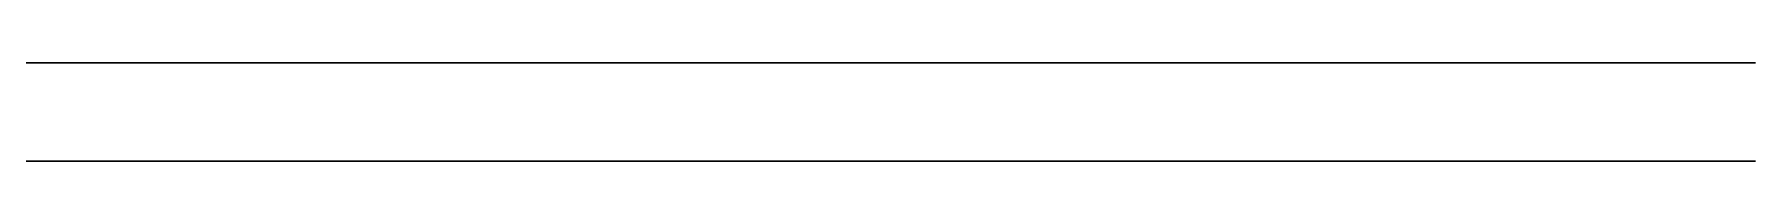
# Model space of a CAD drawing. Header units: millimetres. Extents: x -962357 to -591296, y -223672 to 59420.
# Drawn here: x -728459 to -727580, y -215929 to -215879 of the extents above; entities that cross this region are included whole.
import ezdxf

# ---------------------------------------------------------------- set-up
doc = ezdxf.new("R2010")
doc.units = ezdxf.units.MM
doc.layers.add('A-GLAZ-CURT', color=2, linetype='Continuous', lineweight=9)

# ---------------------------------------------------------------- blocks, each defined once
blk = doc.blocks.new('PPLS-PP19_Custom Tile Pattern - Custom Tile Pattern-16106263-4160-01 UPPER PLATFORM LEVEL - REFLECTED CEILING PLAN')
at = {"layer": 'A-GLAZ-CURT'}
for p, q in [((-300, 0), (300, 0)), ((300, 0), (-300, 0)), ((-134.16, 0), (-140.03, 0)), ((230.06, 0), (300, 0)), ((-300, -50), (300, -50)), ((300, -50), (-300, -50))]:
    blk.add_line(p, q, dxfattribs=at)
at = {"layer": 'A-GLAZ-CURT', "flags": 128}
for points in [[(-300, 0), (-291.56, 0), (-283.3, 0), (-275.2, 0), (-267.26, 0), (-259.45, 0), (-251.77, 0), (-244.2, 0), (-236.74, 0), (-229.36, 0), (-222.06, 0), (-214.83, 0), (-207.71, 0), (-200.76, 0), (-194.02, 0), (-187.54, 0), (-181.38, 0)], [(-190.44, 0), (-196.37, 0), (-202.58, 0), (-209.04, 0), (-215.73, 0), (-222.63, 0), (-229.72, 0), (-236.97, 0), (-244.39, 0), (-251.96, 0), (-259.67, 0), (-267.51, 0), (-275.48, 0), (-283.55, 0), (-291.73, 0), (-300, 0)], [(-149.42, 0), (-141.84, 0), (-132.81, 0), (-126.08, 0)]]:
    blk.add_lwpolyline(points, dxfattribs=at)
at = {"layer": 'A-GLAZ-CURT'}
for points, knots in [([(-300, 0), (-284.65, 0), (-236.57, 0), (-176.14, 0), (-138.31, 0), (-124.91, 0)], [-5323.127839, -5323.127839, -5323.127839, -5323.127839, -4502.809032, -2700.551212, -1108.984966, -1108.984966, -1108.984966, -1108.984966]), ([(-159.21, 0), (-159.55, 0), (-163.36, 0), (-174.02, 0), (-185.59, 0), (-209.77, 0), (-232.01, 0), (-248.94, 0), (-253.52, 0), (-253.69, 0)], [-2257.973564, -2257.973564, -2257.973564, -2257.973564, -2237.412286, -2029.680487, -1755.085331, -1400.429864, -858.079193, -543.655514, -531.287897, -531.287897, -531.287897, -531.287897]), ([(-143.33, 0), (-144.69, 0), (-149.86, 0), (-162.01, 0), (-177.91, 0), (-199.46, 0), (-215.44, 0), (-225.49, 0), (-226.73, 0)], [-2390.191866, -2390.191866, -2390.191866, -2390.191866, -2308.929706, -2113.765672, -1763.376603, -1422.553702, -978.033455, -910.549282, -910.549282, -910.549282, -910.549282]), ([(-127.99, 0), (-130.56, 0), (-136.79, 0), (-144.45, 0), (-147.08, 0)], [-5691.037617, -5691.037617, -5691.037617, -5691.037617, -5508.838257, -5319.88299, -5319.88299, -5319.88299, -5319.88299]), ([(-65.85, 0), (-70.46, 0), (-83.95, 0), (-110.94, 0), (-128.67, 0), (-142.38, 0), (-143.56, 0)], [-7788.403577, -7788.403577, -7788.403577, -7788.403577, -7508.296369, -7004.680444, -6449.282163, -6393.465623, -6393.465623, -6393.465623, -6393.465623]), ([(-118.23, 0), (-119.39, 0), (-122.12, 0), (-125.43, 0), (-127.03, 0), (-127.41, 0)], [-164.249813, -164.249813, -164.249813, -164.249813, -98.539552, -24.539552, 0, 0, 0, 0]), ([(-126.5, 0), (-122.44, 0), (-108.71, 0), (-90.76, 0), (-77.19, 0), (-72.25, 0)], [-5231.017328, -5231.017328, -5231.017328, -5231.017328, -4994.692869, -4542.524482, -4234.633075, -4234.633075, -4234.633075, -4234.633075]), ([(-125.75, 0), (-125.28, 0), (-120.38, 0), (-107.3, 0), (-90.42, 0), (-75.26, 0), (-68.41, 0), (-65.12, 0), (-63.63, 0)], [-4082.700899, -4082.700899, -4082.700899, -4082.700899, -4054.690705, -3793.097032, -3402.597032, -3144.956779, -3050.982048, -2969.237017, -2969.237017, -2969.237017, -2969.237017]), ([(-114.89, 0), (-107.98, 0), (-98.74, 0), (-91.17, 0), (-90.51, 0)], [-6773.888853, -6773.888853, -6773.888853, -6773.888853, -6236.997189, -6184.855039, -6184.855039, -6184.855039, -6184.855039]), ([(-58.72, 0), (-59.58, 0), (-65.71, 0), (-81.23, 0), (-99.37, 0), (-111.45, 0), (-113.28, 0)], [-1113.463882, -1113.463882, -1113.463882, -1113.463882, -1060.00838, -740.068933, -229.489605, -123.718209, -123.718209, -123.718209, -123.718209]), ([(-39.19, 0), (-39.71, 0), (-45.29, 0), (-56.24, 0), (-75.59, 0), (-91.96, 0), (-103.19, 0), (-106.06, 0)], [-1826.829157, -1826.829157, -1826.829157, -1826.829157, -1792.521578, -1466.981642, -1208.454564, -789.402658, -608.943052, -608.943052, -608.943052, -608.943052]), ([(-96.38, 0), (-96.18, 0), (-90.91, 0), (-71.33, 0), (-42.53, 0), (-15.24, 0), (-3.81, 0), (-0.97, 0)], [-5115.12164, -5115.12164, -5115.12164, -5115.12164, -5103.229623, -4799.173296, -4065.652676, -3589.737505, -3410.081093, -3410.081093, -3410.081093, -3410.081093]), ([(-67.91, 0), (-72.98, 0), (-81.13, 0), (-89.16, 0), (-91.81, 0)], [-2627.997013, -2627.997013, -2627.997013, -2627.997013, -2193.204658, -1970.99776, -1970.99776, -1970.99776, -1970.99776]), ([(-79.53, 0), (-79.27, 0), (-74.88, 0), (-70.89, 0), (-67.35, 0)], [-1286.743147, -1286.743147, -1286.743147, -1286.743147, -1274.333717, -1073.56893, -1073.56893, -1073.56893, -1073.56893]), ([(-29.03, 0), (-33.97, 0), (-43.74, 0), (-55.8, 0), (-63.26, 0), (-65.46, 0)], [-2680.714891, -2680.714891, -2680.714891, -2680.714891, -2413.671296, -2161.752162, -2037.343317, -2037.343317, -2037.343317, -2037.343317]), ([(31.18, 0), (25.97, 0), (11.99, 0), (-16.92, 0), (-42.17, 0), (-56.38, 0), (-58.46, 0)], [-4496.803627, -4496.803627, -4496.803627, -4496.803627, -4222.080604, -3745.412743, -2981.410125, -2831.320802, -2831.320802, -2831.320802, -2831.320802]), ([(-49.79, 0), (-48.17, 0), (-45.36, 0), (-42.62, 0), (-41.76, 0)], [-4417.7536, -4417.7536, -4417.7536, -4417.7536, -4321.566175, -4270.495146, -4270.495146, -4270.495146, -4270.495146]), ([(70.96, 0), (70.71, 0), (65.32, 0), (53.52, 0), (37, 0), (24.07, 0), (12.82, 0), (-2.9, 0), (-20.62, 0), (-32.81, 0), (-42.45, 0), (-47.04, 0), (-47.78, 0)], [-2966.590051, -2966.590051, -2966.590051, -2966.590051, -2950.589685, -2634.532728, -2313.748533, -2106.613311, -1925.670641, -1617.263037, -1290.787923, -1039.307308, -819.71621, -773.893057, -773.893057, -773.893057, -773.893057]), ([(-45.85, 0), (-42.96, 0), (-37.82, 0), (-33.59, 0), (-32.34, 0)], [-3487.344885, -3487.344885, -3487.344885, -3487.344885, -3315.260113, -3238.248822, -3238.248822, -3238.248822, -3238.248822]), ([(2.81, 0), (-4.74, 0), (-14.67, 0), (-28.88, 0), (-31.35, 0)], [-9880.810509, -9880.810509, -9880.810509, -9880.810509, -9424.652049, -9299.586361, -9299.586361, -9299.586361, -9299.586361]), ([(-31.34, 0), (-28.39, 0), (-16.99, 0), (8.83, 0), (43.36, 0), (68.5, 0), (77.95, 0), (79.34, 0)], [-6062.162279, -6062.162279, -6062.162279, -6062.162279, -5862.463379, -5340.621928, -4573.028122, -4094.177415, -3998.447461, -3998.447461, -3998.447461, -3998.447461]), ([(-28.98, 0), (-28.66, 0), (-27.39, 0), (-24.45, 0), (-22.56, 0)], [-166.548282, -166.548282, -166.548282, -166.548282, -102.06493, 0, 0, 0, 0]), ([(-22.56, 0), (-20.27, 0), (-17.03, 0), (-12.73, 0), (-10.87, 0), (-9.88, 0)], [-56468.192263, -56468.192263, -56468.192263, -56468.192263, -56344.022017, -56303.229861, -56238.992205, -56238.992205, -56238.992205, -56238.992205]), ([(-21.22, 0), (-19.38, 0), (-11.76, 0), (-1.28, 0), (4.49, 0)], [-2989.152759, -2989.152759, -2989.152759, -2989.152759, -2864.387349, -2490.960632, -2490.960632, -2490.960632, -2490.960632]), ([(0.54, 0), (-2.2, 0), (-6.87, 0), (-11.04, 0), (-12.41, 0)], [-2679.34943, -2679.34943, -2679.34943, -2679.34943, -2518.50168, -2435.772209, -2435.772209, -2435.772209, -2435.772209]), ([(-3.35, 0), (-0.59, 0), (14.04, 0), (42.82, 0), (88.72, 0), (120.63, 0), (138.28, 0), (138.53, 0)], [-439.821474, -439.821474, -439.821474, -439.821474, -429.606584, -390.253598, -346.313304, -291.370682, -290.5735, -290.5735, -290.5735, -290.5735]), ([(3.43, 0), (4.55, 0), (8, 0), (15.97, 0), (22.54, 0), (24.49, 0)], [-211.182196, -211.182196, -211.182196, -211.182196, -206.416616, -198.214427, -187.717507, -187.717507, -187.717507, -187.717507]), ([(103.09, 0), (101.08, 0), (86.31, 0), (63.34, 0), (37.01, 0), (25.29, 0), (20.85, 0)], [-375.435014, -375.435014, -375.435014, -375.435014, -369.147452, -330.153101, -307.516438, -289.397823, -289.397823, -289.397823, -289.397823]), ([(21.53, 0), (22.04, 0), (24.6, 0), (31, 0), (39.04, 0), (48.29, 0), (52.83, 0), (53.95, 0)], [-1992.768506, -1992.768506, -1992.768506, -1992.768506, -1956.422387, -1818.904206, -1645.594513, -1443.202566, -1370.028348, -1370.028348, -1370.028348, -1370.028348]), ([(136.44, 0), (121.66, 0), (86.93, 0), (51.16, 0), (31.18, 0)], [-106.750556, -106.750556, -106.750556, -106.750556, -59.610984, 0, 0, 0, 0]), ([(36.29, 0), (37.77, 0), (46.69, 0), (52.8, 0), (56.29, 0)], [-314.598523, -314.598523, -314.598523, -314.598523, -305.899624, -292.458861, -292.458861, -292.458861, -292.458861]), ([(100.34, 0), (90.44, 0), (75.15, 0), (57.82, 0), (46.51, 0), (41.83, 0), (38.22, 0), (37.25, 0)], [-395.777283, -395.777283, -395.777283, -395.777283, -357.622665, -341.267687, -334.000314, -326.15566, -321.97841, -321.97841, -321.97841, -321.97841]), ([(39.03, 0), (43.27, 0), (54.39, 0), (67.15, 0), (72.97, 0)], [-4639.627446, -4639.627446, -4639.627446, -4639.627446, -4353.683244, -3976.823525, -3976.823525, -3976.823525, -3976.823525]), ([(96.7, 0), (97.01, 0), (100.31, 0), (108.97, 0), (120.79, 0), (139.94, 0), (160.94, 0), (176.34, 0), (182.65, 0)], [-2253.533331, -2253.533331, -2253.533331, -2253.533331, -2233.599744, -2052.234781, -1843.028543, -1530.39897, -1095.004608, -662.803921, -662.803921, -662.803921, -662.803921]), ([(131.35, 0), (132.86, 0), (139.5, 0), (147.95, 0), (152.56, 0)], [-625.910216, -625.910216, -625.910216, -625.910216, -618.981161, -603.66234, -603.66234, -603.66234, -603.66234]), ([(162.75, 0), (165.4, 0), (168.72, 0), (170.66, 0), (170.7, 0)], [-111.264224, -111.264224, -111.264224, -111.264224, -56.742688, -55.632112, -55.632112, -55.632112, -55.632112]), ([(300, 0), (286.53, 0), (254.22, 0), (207.11, 0), (179.77, 0), (166.18, 0), (164.89, 0)], [-285.253232, -285.253232, -285.253232, -285.253232, -244.693688, -187.987675, -143.776725, -138.771843, -138.771843, -138.771843, -138.771843]), ([(171.51, 0), (176.48, 0), (188.59, 0), (194.32, 0), (195.66, 0)], [-7971.819559, -7971.819559, -7971.819559, -7971.819559, -7784.112253, -7707.76565, -7707.76565, -7707.76565, -7707.76565]), ([(185.77, 0), (186.91, 0), (192.64, 0), (208.82, 0), (219.42, 0), (230.06, 0)], [-46.257281, -46.257281, -46.257281, -46.257281, -41.623857, -24.459831, 0, 0, 0, 0]), ([(219.78, 0), (225.35, 0), (244.42, 0), (264.92, 0), (275.97, 0), (278.96, 0)], [-6915.603924, -6915.603924, -6915.603924, -6915.603924, -6582.165592, -6068.460911, -5859.388289, -5859.388289, -5859.388289, -5859.388289]), ([(286.08, 0), (286.55, 0), (288.32, 0), (293.59, 0), (297.76, 0), (300, 0)], [-4011.010929, -4011.010929, -4011.010929, -4011.010929, -3959.664717, -3862.421465, -3746.95702, -3746.95702, -3746.95702, -3746.95702])]:
    blk.add_open_spline(points, degree=3, knots=knots, dxfattribs=at)
for points in [[(-122.91, 0), (-125.31, 0), (-129.56, 0), (-133.82, 0)], [(-108.52, 0), (-104.31, 0), (-99.2, 0), (-91.46, 0)], [(67.8, 0), (71.71, 0), (75.69, 0), (79.6, 0)]]:
    blk.add_open_spline(points, degree=3, dxfattribs=at)
blk = doc.blocks.new('PPLS-PP19_Custom Tile Pattern - Custom Tile Pattern-V69-4160-01 UPPER PLATFORM LEVEL - REFLECTED CEILING PLAN')
at = {"layer": 'A-GLAZ-CURT'}
for p, q in [((-300, 0), (300, 0)), ((300, 0), (-300, 0)), ((-134.16, 0), (-140.03, 0)), ((230.06, 0), (300, 0)), ((-300, -50), (300, -50)), ((300, -50), (-300, -50))]:
    blk.add_line(p, q, dxfattribs=at)
at = {"layer": 'A-GLAZ-CURT', "flags": 128}
for points in [[(-300, 0), (-291.56, 0), (-283.3, 0), (-275.2, 0), (-267.26, 0), (-259.45, 0), (-251.77, 0), (-244.2, 0), (-236.74, 0), (-229.36, 0), (-222.06, 0), (-214.83, 0), (-207.71, 0), (-200.76, 0), (-194.02, 0), (-187.54, 0), (-181.38, 0)], [(-190.44, 0), (-196.37, 0), (-202.58, 0), (-209.04, 0), (-215.73, 0), (-222.63, 0), (-229.72, 0), (-236.97, 0), (-244.39, 0), (-251.96, 0), (-259.67, 0), (-267.51, 0), (-275.48, 0), (-283.55, 0), (-291.73, 0), (-300, 0)], [(-149.42, 0), (-141.84, 0), (-132.81, 0), (-126.08, 0)]]:
    blk.add_lwpolyline(points, dxfattribs=at)
at = {"layer": 'A-GLAZ-CURT'}
for points, knots in [([(-300, 0), (-284.65, 0), (-236.57, 0), (-176.14, 0), (-138.31, 0), (-124.91, 0)], [-5323.127839, -5323.127839, -5323.127839, -5323.127839, -4502.809032, -2700.551212, -1108.984966, -1108.984966, -1108.984966, -1108.984966]), ([(-159.21, 0), (-159.55, 0), (-163.36, 0), (-174.02, 0), (-185.59, 0), (-209.77, 0), (-232.01, 0), (-248.94, 0), (-253.52, 0), (-253.69, 0)], [-2257.973564, -2257.973564, -2257.973564, -2257.973564, -2237.412286, -2029.680487, -1755.085331, -1400.429864, -858.079193, -543.655514, -531.287897, -531.287897, -531.287897, -531.287897]), ([(-143.33, 0), (-144.69, 0), (-149.86, 0), (-162.01, 0), (-177.91, 0), (-199.46, 0), (-215.44, 0), (-225.49, 0), (-226.73, 0)], [-2390.191866, -2390.191866, -2390.191866, -2390.191866, -2308.929706, -2113.765672, -1763.376603, -1422.553702, -978.033455, -910.549282, -910.549282, -910.549282, -910.549282]), ([(-127.99, 0), (-130.56, 0), (-136.79, 0), (-144.45, 0), (-147.08, 0)], [-5691.037617, -5691.037617, -5691.037617, -5691.037617, -5508.838257, -5319.88299, -5319.88299, -5319.88299, -5319.88299]), ([(-65.85, 0), (-70.46, 0), (-83.95, 0), (-110.94, 0), (-128.67, 0), (-142.38, 0), (-143.56, 0)], [-7788.403577, -7788.403577, -7788.403577, -7788.403577, -7508.296369, -7004.680444, -6449.282163, -6393.465623, -6393.465623, -6393.465623, -6393.465623]), ([(-118.23, 0), (-119.39, 0), (-122.12, 0), (-125.43, 0), (-127.03, 0), (-127.41, 0)], [-164.249813, -164.249813, -164.249813, -164.249813, -98.539552, -24.539552, 0, 0, 0, 0]), ([(-126.5, 0), (-122.44, 0), (-108.71, 0), (-90.76, 0), (-77.19, 0), (-72.25, 0)], [-5231.017328, -5231.017328, -5231.017328, -5231.017328, -4994.692869, -4542.524482, -4234.633075, -4234.633075, -4234.633075, -4234.633075]), ([(-125.75, 0), (-125.28, 0), (-120.38, 0), (-107.3, 0), (-90.42, 0), (-75.26, 0), (-68.41, 0), (-65.12, 0), (-63.63, 0)], [-4082.700899, -4082.700899, -4082.700899, -4082.700899, -4054.690705, -3793.097032, -3402.597032, -3144.956779, -3050.982048, -2969.237017, -2969.237017, -2969.237017, -2969.237017]), ([(-114.89, 0), (-107.98, 0), (-98.74, 0), (-91.17, 0), (-90.51, 0)], [-6773.888853, -6773.888853, -6773.888853, -6773.888853, -6236.997189, -6184.855039, -6184.855039, -6184.855039, -6184.855039]), ([(-58.72, 0), (-59.58, 0), (-65.71, 0), (-81.23, 0), (-99.37, 0), (-111.45, 0), (-113.28, 0)], [-1113.463882, -1113.463882, -1113.463882, -1113.463882, -1060.00838, -740.068933, -229.489605, -123.718209, -123.718209, -123.718209, -123.718209]), ([(-39.19, 0), (-39.71, 0), (-45.29, 0), (-56.24, 0), (-75.59, 0), (-91.96, 0), (-103.19, 0), (-106.06, 0)], [-1826.829157, -1826.829157, -1826.829157, -1826.829157, -1792.521578, -1466.981642, -1208.454564, -789.402658, -608.943052, -608.943052, -608.943052, -608.943052]), ([(-96.38, 0), (-96.18, 0), (-90.91, 0), (-71.33, 0), (-42.53, 0), (-15.24, 0), (-3.81, 0), (-0.97, 0)], [-5115.12164, -5115.12164, -5115.12164, -5115.12164, -5103.229623, -4799.173296, -4065.652676, -3589.737505, -3410.081093, -3410.081093, -3410.081093, -3410.081093]), ([(-67.91, 0), (-72.98, 0), (-81.13, 0), (-89.16, 0), (-91.81, 0)], [-2627.997013, -2627.997013, -2627.997013, -2627.997013, -2193.204658, -1970.99776, -1970.99776, -1970.99776, -1970.99776]), ([(-79.53, 0), (-79.27, 0), (-74.88, 0), (-70.89, 0), (-67.35, 0)], [-1286.743147, -1286.743147, -1286.743147, -1286.743147, -1274.333717, -1073.56893, -1073.56893, -1073.56893, -1073.56893]), ([(-29.03, 0), (-33.97, 0), (-43.74, 0), (-55.8, 0), (-63.26, 0), (-65.46, 0)], [-2680.714891, -2680.714891, -2680.714891, -2680.714891, -2413.671296, -2161.752162, -2037.343317, -2037.343317, -2037.343317, -2037.343317]), ([(31.18, 0), (25.97, 0), (11.99, 0), (-16.92, 0), (-42.17, 0), (-56.38, 0), (-58.46, 0)], [-4496.803627, -4496.803627, -4496.803627, -4496.803627, -4222.080604, -3745.412743, -2981.410125, -2831.320802, -2831.320802, -2831.320802, -2831.320802]), ([(-49.79, 0), (-48.17, 0), (-45.36, 0), (-42.62, 0), (-41.76, 0)], [-4417.7536, -4417.7536, -4417.7536, -4417.7536, -4321.566175, -4270.495146, -4270.495146, -4270.495146, -4270.495146]), ([(70.96, 0), (70.71, 0), (65.32, 0), (53.52, 0), (37, 0), (24.07, 0), (12.82, 0), (-2.9, 0), (-20.62, 0), (-32.81, 0), (-42.45, 0), (-47.04, 0), (-47.78, 0)], [-2966.590051, -2966.590051, -2966.590051, -2966.590051, -2950.589685, -2634.532728, -2313.748533, -2106.613311, -1925.670641, -1617.263037, -1290.787923, -1039.307308, -819.71621, -773.893057, -773.893057, -773.893057, -773.893057]), ([(-45.85, 0), (-42.96, 0), (-37.82, 0), (-33.59, 0), (-32.34, 0)], [-3487.344885, -3487.344885, -3487.344885, -3487.344885, -3315.260113, -3238.248822, -3238.248822, -3238.248822, -3238.248822]), ([(2.81, 0), (-4.74, 0), (-14.67, 0), (-28.88, 0), (-31.35, 0)], [-9880.810509, -9880.810509, -9880.810509, -9880.810509, -9424.652049, -9299.586361, -9299.586361, -9299.586361, -9299.586361]), ([(-31.34, 0), (-28.39, 0), (-16.99, 0), (8.83, 0), (43.36, 0), (68.5, 0), (77.95, 0), (79.34, 0)], [-6062.162279, -6062.162279, -6062.162279, -6062.162279, -5862.463379, -5340.621928, -4573.028122, -4094.177415, -3998.447461, -3998.447461, -3998.447461, -3998.447461]), ([(-28.98, 0), (-28.66, 0), (-27.39, 0), (-24.45, 0), (-22.56, 0)], [-166.548282, -166.548282, -166.548282, -166.548282, -102.06493, 0, 0, 0, 0]), ([(-22.56, 0), (-20.27, 0), (-17.03, 0), (-12.73, 0), (-10.87, 0), (-9.88, 0)], [-56468.192263, -56468.192263, -56468.192263, -56468.192263, -56344.022017, -56303.229861, -56238.992205, -56238.992205, -56238.992205, -56238.992205]), ([(-21.22, 0), (-19.38, 0), (-11.76, 0), (-1.28, 0), (4.49, 0)], [-2989.152759, -2989.152759, -2989.152759, -2989.152759, -2864.387349, -2490.960632, -2490.960632, -2490.960632, -2490.960632]), ([(0.54, 0), (-2.2, 0), (-6.87, 0), (-11.04, 0), (-12.41, 0)], [-2679.34943, -2679.34943, -2679.34943, -2679.34943, -2518.50168, -2435.772209, -2435.772209, -2435.772209, -2435.772209]), ([(-3.35, 0), (-0.59, 0), (14.04, 0), (42.82, 0), (74.82, 0), (93.37, 0), (97.61, 0)], [-439.821474, -439.821474, -439.821474, -439.821474, -429.606584, -390.253598, -346.313304, -333.215778, -333.215778, -333.215778, -333.215778]), ([(3.43, 0), (4.55, 0), (8, 0), (15.97, 0), (22.54, 0), (24.49, 0)], [-211.182196, -211.182196, -211.182196, -211.182196, -206.416616, -198.214427, -187.717507, -187.717507, -187.717507, -187.717507]), ([(95.45, 0), (83.14, 0), (62.83, 0), (37.01, 0), (25.29, 0), (20.85, 0)], [-367.613451, -367.613451, -367.613451, -367.613451, -330.153101, -307.516438, -289.397823, -289.397823, -289.397823, -289.397823]), ([(21.53, 0), (22.04, 0), (24.6, 0), (31, 0), (39.04, 0), (48.29, 0), (52.83, 0), (53.95, 0)], [-1992.768506, -1992.768506, -1992.768506, -1992.768506, -1956.422387, -1818.904206, -1645.594513, -1443.202566, -1370.028348, -1370.028348, -1370.028348, -1370.028348]), ([(98.67, 0), (96.05, 0), (73.81, 0), (51.16, 0), (31.18, 0)], [-67.600755, -67.600755, -67.600755, -67.600755, -59.610984, 0, 0, 0, 0]), ([(36.29, 0), (37.77, 0), (46.69, 0), (52.8, 0), (56.29, 0)], [-314.598523, -314.598523, -314.598523, -314.598523, -305.899624, -292.458861, -292.458861, -292.458861, -292.458861]), ([(94.51, 0), (86.3, 0), (73.08, 0), (57.82, 0), (46.51, 0), (41.83, 0), (38.22, 0), (37.25, 0)], [-388.397396, -388.397396, -388.397396, -388.397396, -357.622665, -341.267687, -334.000314, -326.15566, -321.97841, -321.97841, -321.97841, -321.97841]), ([(39.03, 0), (43.27, 0), (54.39, 0), (67.15, 0), (72.97, 0)], [-4639.627446, -4639.627446, -4639.627446, -4639.627446, -4353.683244, -3976.823525, -3976.823525, -3976.823525, -3976.823525]), ([(98.64, 0), (111.83, 0), (125.11, 0), (138.28, 0), (138.53, 0)], [-332.157765, -332.157765, -332.157765, -332.157765, -291.370682, -290.5735, -290.5735, -290.5735, -290.5735]), ([(103.99, 0), (105.34, 0), (110.87, 0), (120.79, 0), (139.94, 0), (160.94, 0), (176.34, 0), (182.65, 0)], [-2120.972547, -2120.972547, -2120.972547, -2120.972547, -2052.234781, -1843.028543, -1530.39897, -1095.004608, -662.803921, -662.803921, -662.803921, -662.803921]), ([(131.35, 0), (132.86, 0), (139.5, 0), (147.95, 0), (152.56, 0)], [-625.910216, -625.910216, -625.910216, -625.910216, -618.981161, -603.66234, -603.66234, -603.66234, -603.66234]), ([(162.75, 0), (165.4, 0), (168.72, 0), (170.66, 0), (170.7, 0)], [-111.264224, -111.264224, -111.264224, -111.264224, -56.742688, -55.632112, -55.632112, -55.632112, -55.632112]), ([(300, 0), (286.53, 0), (254.22, 0), (207.11, 0), (179.77, 0), (166.18, 0), (164.89, 0)], [-285.253232, -285.253232, -285.253232, -285.253232, -244.693688, -187.987675, -143.776725, -138.771843, -138.771843, -138.771843, -138.771843]), ([(171.51, 0), (176.48, 0), (188.59, 0), (194.32, 0), (195.66, 0)], [-7971.819559, -7971.819559, -7971.819559, -7971.819559, -7784.112253, -7707.76565, -7707.76565, -7707.76565, -7707.76565]), ([(185.77, 0), (186.91, 0), (192.64, 0), (208.82, 0), (219.42, 0), (230.06, 0)], [-46.257281, -46.257281, -46.257281, -46.257281, -41.623857, -24.459831, 0, 0, 0, 0]), ([(219.78, 0), (225.35, 0), (244.42, 0), (264.92, 0), (275.97, 0), (278.96, 0)], [-6915.603924, -6915.603924, -6915.603924, -6915.603924, -6582.165592, -6068.460911, -5859.388289, -5859.388289, -5859.388289, -5859.388289]), ([(286.08, 0), (286.55, 0), (288.32, 0), (293.59, 0), (297.76, 0), (300, 0)], [-4011.010929, -4011.010929, -4011.010929, -4011.010929, -3959.664717, -3862.421465, -3746.95702, -3746.95702, -3746.95702, -3746.95702])]:
    blk.add_open_spline(points, degree=3, knots=knots, dxfattribs=at)
for points in [[(-122.91, 0), (-125.31, 0), (-129.56, 0), (-133.82, 0)], [(-108.52, 0), (-104.31, 0), (-99.2, 0), (-91.46, 0)], [(67.8, 0), (71.71, 0), (75.69, 0), (79.6, 0)], [(136.44, 0), (125.28, 0), (113.81, 0), (102.17, 0)]]:
    blk.add_open_spline(points, degree=3, dxfattribs=at)

msp = doc.modelspace()

# ---------------------------------------------------------------- block references
at = {"layer": 'A-GLAZ-CURT', "rotation": 180}
for name, p in [('PPLS-PP19_Custom Tile Pattern - Custom Tile Pattern-V69-4160-01 UPPER PLATFORM LEVEL - REFLECTED CEILING PLAN', (-728480, -215929.44)), ('PPLS-PP19_Custom Tile Pattern - Custom Tile Pattern-16106263-4160-01 UPPER PLATFORM LEVEL - REFLECTED CEILING PLAN', (-727880, -215929.44))]:
    msp.add_blockref(name, p, dxfattribs=at)

doc.saveas('drawing.dxf')
